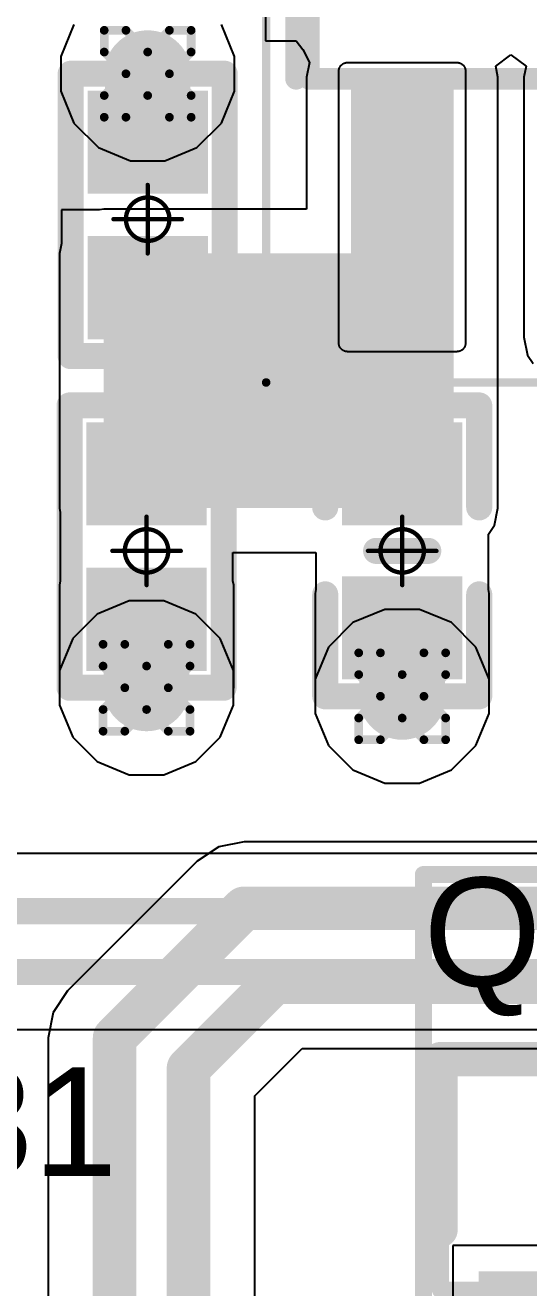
# Model space of a CAD drawing. Header units: inches. Extents: x -13 to 356, y -4 to 120.
# Drawn here: x 3.48 to 6.42, y 14.49 to 21.87 of the extents above; entities that cross this region are included whole.
import ezdxf

# ---------------------------------------------------------------- set-up
doc = ezdxf.new("R2010")
doc.units = ezdxf.units.IN
for name, color, linetype in [('Bottom Layer', 5, 'Continuous'), ('Drill Drawing', 1, 'Continuous'), ('GND', 16, 'Continuous'), ('Mechanical 13', 56, 'Continuous'), ('Mechanical 15', 56, 'Continuous'), ('POWER', 76, 'Continuous'), ('Top Layer', 1, 'Continuous'), ('Top Overlay', 2, 'Continuous'), ('Top Paste', 8, 'Continuous'), ('Top Solder', 216, 'Continuous'), ('Via Holes', 16, 'Continuous')]:
    doc.layers.add(name, color=color, linetype=linetype)
doc.styles.add('Arial', font='', dxfattribs={"height": 0.2})
doc.styles.get('Arial').set_extended_font_data('Arial')

# ---------------------------------------------------------------- blocks, each defined once
blk = doc.blocks.new('SOT23_3L_21')
at = {"layer": 'Top Layer'}
for points in [[(0.2249995499999999, 0.6249962099999999), (-0.2249995500000001, 0.6249962099999999), (-0.2249995499999999, 1.62499675), (0.2249995500000001, 1.62499675)], [(-0.7250010899999999, -1.64300027), (-1.17500019, -1.64300027), (-1.17500019, -0.64299973), (-0.7250010899999999, -0.64299973)], [(1.17500019, -1.64300027), (0.7250010899999999, -1.64300027), (0.7250010899999999, -0.64299973), (1.17500019, -0.64299973)]]:
    blk.add_hatch(color=1, dxfattribs=at).paths.add_polyline_path(points)
at = {"layer": 'Top Paste'}
for points in [[(0.2249995499999999, 0.6249962099999999), (-0.2249995500000001, 0.6249962099999999), (-0.2249995499999999, 1.62499675), (0.2249995500000001, 1.62499675)], [(-0.7250010899999999, -1.64300027), (-1.17500019, -1.64300027), (-1.17500019, -0.64299973), (-0.7250010899999999, -0.64299973)], [(1.17500019, -1.64300027), (0.7250010899999999, -1.64300027), (0.7250010899999999, -0.64299973), (1.17500019, -0.64299973)]]:
    blk.add_hatch(color=8, dxfattribs=at).paths.add_polyline_path(points)
at = {"layer": 'Top Solder'}
for points in [[(0.3265995499999999, 0.5233962099999999), (-0.3265995500000001, 0.52339621), (-0.3265995499999999, 1.72659675), (0.3265995500000001, 1.72659675)], [(-0.62340109, -1.74460027), (-1.27660019, -1.74460027), (-1.27660019, -0.5413997299999999), (-0.6234010899999999, -0.5413997300000001)], [(1.27660019, -1.74460027), (0.6234010899999999, -1.74460027), (0.62340109, -0.5413997299999999), (1.27660019, -0.5413997300000001)]]:
    blk.add_hatch(color=216, dxfattribs=at).paths.add_polyline_path(points)
at = {"layer": 'Mechanical 13', "const_width": 0.0999998}
for points in [[(-1.49999954, 0.65000124), (1.49999954, 0.65000124)], [(-1.49999954, -0.65000124), (-1.49999954, 0.65000124)], [(1.49999954, -0.65000124), (1.49999954, 0.65000124)], [(-1.49999954, -0.65000124), (1.49999954, -0.65000124)]]:
    blk.add_lwpolyline(points, dxfattribs=at)
at = {"layer": 'Mechanical 13', "const_width": 0.0499999}
for points in [[(-1.52499822, 0.65000124, 1), (-1.47500086, 0.65000124, 1)], [(-1.52499822, 0.65000124, 1), (-1.47500086, 0.65000124, 1)], [(1.47500086, 0.65000124, 1), (1.52499822, 0.65000124, 1)], [(1.47500086, 0.65000124, 1), (1.52499822, 0.65000124, 1)], [(-1.52499822, -0.65000124, 1), (-1.47500086, -0.65000124, 1)], [(-1.52499822, -0.65000124, 1), (-1.47500086, -0.65000124, 1)], [(1.47500086, -0.65000124, 1), (1.52499822, -0.65000124, 1)], [(1.47500086, -0.65000124, 1), (1.52499822, -0.65000124, 1)]]:
    blk.add_lwpolyline(points, format="xyb", close=True, dxfattribs=at)
at = {"layer": 'Mechanical 15'}
for points, const_width in [([(-1.60000188, 1.778), (1.59999934, 1.778)], 0.0999998), ([(-1.60000188, -1.778), (-1.60000188, 1.778)], 0.0999998), ([(1.59999934, -1.778), (1.59999934, 1.778)], 0.0999998), ([(0, -0.499999), (0, 0.499999)], 0.0499999), ([(-0.499999, 0), (0.499999, 0)], 0.0499999), ([(-1.60000188, -1.778), (1.59999934, -1.778)], 0.0999998)]:
    blk.add_lwpolyline(points, dxfattribs=dict(at, const_width=const_width))
for points, const_width in [([(-1.62500056, 1.778, 1), (-1.5750032, 1.778, 1)], 0.0499999), ([(-1.62500056, 1.778, 1), (-1.5750032, 1.778, 1)], 0.0499999), ([(1.57500066, 1.778, 1), (1.62499802, 1.778, 1)], 0.0499999), ([(1.57500066, 1.778, 1), (1.62499802, 1.778, 1)], 0.0499999), ([(-0.01249934, 0.499999, 1), (0.01249934, 0.499999, 1)], 0.02499868), ([(0.3499993, 0, 1), (-0.3499993, 0, 1)], 0.0499999), ([(-0.5124983399999999, 0, 1), (-0.4874996599999999, 0, 1)], 0.02499868), ([(-0.36249864, 0, 1), (-0.33749996, 0, 1)], 0.02499868), ([(0.33749996, 0, 1), (0.36249864, 0, 1)], 0.02499868), ([(0.4874996599999999, 0, 1), (0.5124983399999999, 0, 1)], 0.02499868), ([(-0.01249934, -0.499999, 1), (0.01249934, -0.499999, 1)], 0.02499868), ([(-1.62500056, -1.778, 1), (-1.5750032, -1.778, 1)], 0.0499999), ([(-1.62500056, -1.778, 1), (-1.5750032, -1.778, 1)], 0.0499999), ([(1.57500066, -1.778, 1), (1.62499802, -1.778, 1)], 0.0499999), ([(1.57500066, -1.778, 1), (1.62499802, -1.778, 1)], 0.0499999)]:
    blk.add_lwpolyline(points, format="xyb", close=True, dxfattribs=dict(at, const_width=const_width))
at = {"layer": 'Top Overlay', "const_width": 0.1999996}
for points in [[(-1.49999954, -0.30000194), (-1.49999954, 0.6999985999999999)], [(-1.49999954, 0.6999985999999999), (-0.7000011399999999, 0.6999985999999999)], [(0.6999985999999999, 0.6999985999999999), (1.49999954, 0.6999985999999999)], [(1.49999954, -0.30000194), (1.49999954, 0.6999985999999999)]]:
    blk.add_lwpolyline(points, dxfattribs=at)
at = {"layer": 'Top Overlay'}
for points, const_width in [([(-1.54999944, 0.6999985999999999, 1), (-1.44999964, 0.6999985999999999, 1)], 0.0999998), ([(-1.54999944, 0.6999985999999999, 1), (-1.44999964, 0.6999985999999999, 1)], 0.0999998), ([(-0.75000104, 0.6999985999999999, 1), (-0.65000124, 0.6999985999999999, 1)], 0.0999998), ([(0.6499986999999999, 0.6999985999999999, 1), (0.7499985, 0.6999985999999999, 1)], 0.0999998), ([(1.44999964, 0.6999985999999999, 1), (1.54999944, 0.6999985999999999, 1)], 0.0999998), ([(1.44999964, 0.6999985999999999, 1), (1.54999944, 0.6999985999999999, 1)], 0.0999998), ([(-1.54999944, -0.30000194, 1), (-1.44999964, -0.30000194, 1)], 0.0999998), ([(1.44999964, -0.30000194, 1), (1.54999944, -0.30000194, 1)], 0.0999998), ([(-1.47500086, -1.524, 1), (-1.7250029, -1.524, 1)], 0.2499995), ([(-1.78750214, -1.524, 1), (-1.66250366, -1.524, 1)], 0.12499848), ([(-1.5375001, -1.524, 1), (-1.41250162, -1.524, 1)], 0.12499848)]:
    blk.add_lwpolyline(points, format="xyb", close=True, dxfattribs=dict(at, const_width=const_width))
blk = doc.blocks.new('R_0402_L_23')
at = {"layer": 'Top Layer'}
for points in [[(-0.6000800799999999, 0.24991822), (-0.20008088, 0.24991822), (-0.20008088, -0.25008078), (-0.6000800799999999, -0.25008078)], [(0.24991822, 0.24991822), (0.64991742, 0.24991822), (0.64991742, -0.25008078), (0.24991822, -0.25008078)]]:
    blk.add_hatch(color=1, dxfattribs=at).paths.add_polyline_path(points)
at = {"layer": 'Top Paste'}
for points in [[(-0.6000800799999999, 0.24991822), (-0.20008088, 0.24991822), (-0.20008088, -0.25008078), (-0.6000800799999999, -0.25008078)], [(0.24991822, 0.24991822), (0.64991742, 0.24991822), (0.64991742, -0.25008078), (0.24991822, -0.25008078)]]:
    blk.add_hatch(color=8, dxfattribs=at).paths.add_polyline_path(points)
at = {"layer": 'Top Solder'}
for points in [[(-0.7016800799999999, 0.35151822), (-0.09848088, 0.35151822), (-0.09848088, -0.35168078), (-0.7016800799999999, -0.35168078)], [(0.14831822, 0.35151822), (0.75151742, 0.35151822), (0.75151742, -0.35168078), (0.14831822, -0.35168078)]]:
    blk.add_hatch(color=216, dxfattribs=at).paths.add_polyline_path(points)
at = {"layer": 'Mechanical 15', "const_width": 0.0254}
for points in [[(0, 0.1999996), (0, -0.1999996)], [(-0.1999996, 0), (0.1999996, 0)]]:
    blk.add_lwpolyline(points, dxfattribs=at)
at = {"layer": 'Mechanical 15'}
for points, const_width in [([(-0.00635, 0.1999996, 1), (0.00635, 0.1999996, 1)], 0.0127), ([(0.127, 0, 1), (-0.127, 0, 1)], 0.0254), ([(-0.2063496, 0, 1), (-0.1936496, 0, 1)], 0.0127), ([(-0.13335, 0, 1), (-0.12065, 0, 1)], 0.0127), ([(0.12065, 0, 1), (0.13335, 0, 1)], 0.0127), ([(0.1936496, 0, 1), (0.2063496, 0, 1)], 0.0127), ([(-0.00635, -0.1999996, 1), (0.00635, -0.1999996, 1)], 0.0127)]:
    blk.add_lwpolyline(points, format="xyb", close=True, dxfattribs=dict(at, const_width=const_width))
at = {"layer": 'Top Overlay', "const_width": 0.1524}
for points in [[(-0.80008222, 0.44991782), (-0.80008222, -0.45008038)], [(-0.80008222, 0.44991782), (0.84991956, 0.44991782)], [(0.84991956, 0.44991782), (0.84991956, -0.45008038)], [(-0.80008222, -0.45008038), (0.84991956, -0.45008038)]]:
    blk.add_lwpolyline(points, dxfattribs=at)
at = {"layer": 'Top Overlay', "const_width": 0.0762}
for points in [[(-0.83818222, 0.44991782, 1), (-0.7619822199999999, 0.44991782, 1)], [(-0.83818222, 0.44991782, 1), (-0.7619822199999999, 0.44991782, 1)], [(0.81181956, 0.44991782, 1), (0.8880195599999998, 0.44991782, 1)], [(0.81181956, 0.44991782, 1), (0.8880195599999998, 0.44991782, 1)], [(-0.83818222, -0.45008038, 1), (-0.7619822199999999, -0.45008038, 1)], [(-0.83818222, -0.45008038, 1), (-0.7619822199999999, -0.45008038, 1)], [(0.81181956, -0.45008038, 1), (0.8880195599999998, -0.45008038, 1)], [(0.81181956, -0.45008038, 1), (0.8880195599999998, -0.45008038, 1)]]:
    blk.add_lwpolyline(points, format="xyb", close=True, dxfattribs=at)
blk = doc.blocks.new('R_0402_L_24')
at = {"layer": 'Top Layer'}
for points in [[(-0.6000800799999999, 0.24991822), (-0.20008088, 0.24991822), (-0.20008088, -0.25008078), (-0.6000800799999999, -0.25008078)], [(0.24991822, 0.24991822), (0.64991742, 0.24991822), (0.64991742, -0.25008078), (0.24991822, -0.25008078)]]:
    blk.add_hatch(color=1, dxfattribs=at).paths.add_polyline_path(points)
at = {"layer": 'Top Paste'}
for points in [[(-0.6000800799999999, 0.24991822), (-0.20008088, 0.24991822), (-0.20008088, -0.25008078), (-0.6000800799999999, -0.25008078)], [(0.24991822, 0.24991822), (0.64991742, 0.24991822), (0.64991742, -0.25008078), (0.24991822, -0.25008078)]]:
    blk.add_hatch(color=8, dxfattribs=at).paths.add_polyline_path(points)
at = {"layer": 'Top Solder'}
for points in [[(-0.7016800799999999, 0.35151822), (-0.09848088, 0.35151822), (-0.09848088, -0.35168078), (-0.7016800799999999, -0.35168078)], [(0.14831822, 0.35151822), (0.75151742, 0.35151822), (0.75151742, -0.35168078), (0.14831822, -0.35168078)]]:
    blk.add_hatch(color=216, dxfattribs=at).paths.add_polyline_path(points)
at = {"layer": 'Mechanical 15', "const_width": 0.0254}
for points in [[(0, 0.1999996), (0, -0.1999996)], [(-0.1999996, 0), (0.1999996, 0)]]:
    blk.add_lwpolyline(points, dxfattribs=at)
at = {"layer": 'Mechanical 15'}
for points, const_width in [([(-0.00635, 0.1999996, 1), (0.00635, 0.1999996, 1)], 0.0127), ([(0.127, 0, 1), (-0.127, 0, 1)], 0.0254), ([(-0.2063496, 0, 1), (-0.1936496, 0, 1)], 0.0127), ([(-0.13335, 0, 1), (-0.12065, 0, 1)], 0.0127), ([(0.12065, 0, 1), (0.13335, 0, 1)], 0.0127), ([(0.1936496, 0, 1), (0.2063496, 0, 1)], 0.0127), ([(-0.00635, -0.1999996, 1), (0.00635, -0.1999996, 1)], 0.0127)]:
    blk.add_lwpolyline(points, format="xyb", close=True, dxfattribs=dict(at, const_width=const_width))
at = {"layer": 'Top Overlay', "const_width": 0.1524}
for points in [[(-0.80008222, 0.44991782), (-0.80008222, -0.45008038)], [(-0.80008222, 0.44991782), (0.84991956, 0.44991782)], [(0.84991956, 0.44991782), (0.84991956, -0.45008038)], [(-0.80008222, -0.45008038), (0.84991956, -0.45008038)]]:
    blk.add_lwpolyline(points, dxfattribs=at)
at = {"layer": 'Top Overlay', "const_width": 0.0762}
for points in [[(-0.83818222, 0.44991782, 1), (-0.7619822199999999, 0.44991782, 1)], [(-0.83818222, 0.44991782, 1), (-0.7619822199999999, 0.44991782, 1)], [(0.81181956, 0.44991782, 1), (0.8880195599999998, 0.44991782, 1)], [(0.81181956, 0.44991782, 1), (0.8880195599999998, 0.44991782, 1)], [(-0.83818222, -0.45008038, 1), (-0.7619822199999999, -0.45008038, 1)], [(-0.83818222, -0.45008038, 1), (-0.7619822199999999, -0.45008038, 1)], [(0.81181956, -0.45008038, 1), (0.8880195599999998, -0.45008038, 1)], [(0.81181956, -0.45008038, 1), (0.8880195599999998, -0.45008038, 1)]]:
    blk.add_lwpolyline(points, format="xyb", close=True, dxfattribs=at)
blk = doc.blocks.new('VREG_LM5017MR_NOPB_28')
at = {"layer": 'Top Layer'}
h = blk.add_hatch(color=1, dxfattribs=at)
edge = h.paths.add_edge_path()
edge.add_arc((1.9400012, -1.62000184), 0.01500124, 90, 180)
edge.add_line((1.92499996, -1.62000184), (1.92499996, -2.18999816))
edge.add_arc((1.9400012, -2.18999816), 0.01500124, 180, 270)
edge.add_line((1.9400012, -2.2049994), (3.45999816, -2.2049994))
edge.add_arc((3.45999816, -2.18999816), 0.01500124, 270, 360)
edge.add_line((3.4749994, -2.18999816), (3.4749994, -1.62000184))
edge.add_arc((3.45999816, -1.62000184), 0.01500124, 0, 90)
edge.add_line((3.45999816, -1.6050006), (1.9400012, -1.6050006))
at = {"layer": 'Top Paste'}
h = blk.add_hatch(color=8, dxfattribs=at)
edge = h.paths.add_edge_path()
edge.add_arc((1.9400012, -1.62000184), 0.01500124, 90, 180)
edge.add_line((1.92499996, -1.62000184), (1.92499996, -2.18999816))
edge.add_arc((1.9400012, -2.18999816), 0.01500124, 180, 270)
edge.add_line((1.9400012, -2.2049994), (3.45999816, -2.2049994))
edge.add_arc((3.45999816, -2.18999816), 0.01500124, 270, 360)
edge.add_line((3.4749994, -2.18999816), (3.4749994, -1.62000184))
edge.add_arc((3.45999816, -1.62000184), 0.01500124, 0, 90)
edge.add_line((3.45999816, -1.6050006), (1.9400012, -1.6050006))
at = {"layer": 'Mechanical 13', "const_width": 0.127}
for points in [[(1.95000118, -2.45000018), (1.95000118, 2.45000018)], [(1.95000118, -2.45000018), (-1.95000118, -2.45000018)]]:
    blk.add_lwpolyline(points, dxfattribs=at)
at = {"layer": 'Mechanical 13', "const_width": 0.0635}
blk.add_lwpolyline([(1.91825118, -2.45000018, 1), (1.98175118, -2.45000018, 1)], format="xyb", close=True, dxfattribs=at)
blk.add_lwpolyline([(1.91825118, -2.45000018, 1), (1.98175118, -2.45000018, 1)], format="xyb", close=True, dxfattribs=at)
at = {"layer": 'Mechanical 15', "const_width": 0.0499999}
for points in [[(3.7249989, -2.69999968), (3.7249989, 2.69999968)], [(3.7249989, -2.69999968), (-3.7249989, -2.69999968)]]:
    blk.add_lwpolyline(points, dxfattribs=at)
at = {"layer": 'Mechanical 15', "const_width": 0.02499868}
blk.add_lwpolyline([(3.71249956, -2.69999968, 1), (3.737498239999999, -2.69999968, 1)], format="xyb", close=True, dxfattribs=at)
blk.add_lwpolyline([(3.71249956, -2.69999968, 1), (3.737498239999999, -2.69999968, 1)], format="xyb", close=True, dxfattribs=at)
at = {"layer": 'Top Overlay', "const_width": 0.127}
blk.add_lwpolyline([(1.95000118, -2.52499876), (-1.95000118, -2.52499876)], dxfattribs=at)
at = {"layer": 'Top Overlay', "const_width": 0.0635}
blk.add_lwpolyline([(1.91825118, -2.52499876, 1), (1.98175118, -2.52499876, 1)], format="xyb", close=True, dxfattribs=at)
at = {"layer": 'Top Solder'}
for p, q in [((1.86964574, -1.54964384), (1.87154312, -1.54784298)), ((1.87154312, -1.54784298), (1.87353448, -1.54614372)), ((1.87353448, -1.54614372), (1.87560966, -1.5445486)), ((1.87560966, -1.5445486), (1.87776866, -1.54306524)), ((1.87776866, -1.54306524), (1.87999878, -1.54169872)), ((1.87999878, -1.54169872), (1.88230002, -1.54044904)), ((1.88230002, -1.54044904), (1.88466222, -1.53932382)), ((1.88466222, -1.53932382), (1.88708284, -1.53832052)), ((1.88708284, -1.53832052), (1.88954918, -1.53744676)), ((1.88954918, -1.53744676), (1.8920587, -1.53670254)), ((1.8920587, -1.53670254), (1.89460378, -1.53609294)), ((1.89460378, -1.53609294), (1.89717934, -1.53561542)), ((1.89717934, -1.53561542), (1.89977268, -1.53527506)), ((1.89977268, -1.53527506), (1.9023838, -1.53506932)), ((1.9023838, -1.53506932), (1.905, -1.53500074)), ((1.905, -1.53500074), (3.49499936, -1.53500074)), ((3.49499936, -1.53500074), (3.49761556, -1.53506932)), ((3.49761556, -1.53506932), (3.500226679999999, -1.53527506)), ((3.500226679999999, -1.53527506), (3.50282256, -1.53561542)), ((3.50282256, -1.53561542), (3.50539558, -1.53609294)), ((3.50539558, -1.53609294), (3.50794066, -1.53670254)), ((3.50794066, -1.53670254), (3.510450179999999, -1.53744676)), ((3.510450179999999, -1.53744676), (3.51291906, -1.53832052)), ((3.51291906, -1.53832052), (3.51533714, -1.53932382)), ((3.51533714, -1.53932382), (3.51769934, -1.54044904)), ((3.51769934, -1.54044904), (3.52000058, -1.54169872)), ((3.52000058, -1.54169872), (3.5222307, -1.54306524)), ((3.5222307, -1.54306524), (3.5243897, -1.5445486)), ((3.5243897, -1.5445486), (3.52646488, -1.54614372)), ((3.52646488, -1.54614372), (3.52845624, -1.54784298)), ((3.52845624, -1.54784298), (3.530356159999999, -1.54964384)), ((1.8550001, -1.58500064), (1.85506868, -1.58238444)), ((1.8550001, -2.22499936), (1.8550001, -1.58500064)), ((1.85506868, -1.58238444), (1.85527442, -1.57977332)), ((1.85527442, -1.57977332), (1.85561478, -1.57717744)), ((1.85561478, -1.57717744), (1.8560923, -1.57460442)), ((1.8560923, -1.57460442), (1.85670444, -1.57205934)), ((1.85670444, -1.57205934), (1.85744612, -1.56954982)), ((1.85744612, -1.56954982), (1.85831988, -1.56708094)), ((1.85831988, -1.56708094), (1.85932318, -1.56466286)), ((1.85932318, -1.56466286), (1.86045094, -1.56230066)), ((1.86045094, -1.56230066), (1.86169808, -1.55999942)), ((1.86169808, -1.55999942), (1.86306714, -1.5577693)), ((1.86306714, -1.5577693), (1.86454796, -1.5556103)), ((1.86454796, -1.5556103), (1.86614308, -1.55353512)), ((1.86614308, -1.55353512), (1.86784234, -1.55154376)), ((1.86784234, -1.55154376), (1.86964574, -1.54964384)), ((3.530356159999999, -1.54964384), (3.53215702, -1.55154376)), ((3.53215702, -1.55154376), (3.53385628, -1.55353512)), ((3.53385628, -1.55353512), (3.5354514, -1.5556103)), ((3.5354514, -1.5556103), (3.53693476, -1.5577693)), ((3.53693476, -1.5577693), (3.538301279999999, -1.55999942)), ((3.538301279999999, -1.55999942), (3.53955096, -1.56230066)), ((3.53955096, -1.56230066), (3.54067618, -1.56466286)), ((3.54067618, -1.56466286), (3.54167948, -1.56708094)), ((3.54167948, -1.56708094), (3.54255324, -1.56954982)), ((3.54255324, -1.56954982), (3.54329746, -1.57205934)), ((3.54329746, -1.57205934), (3.54390706, -1.57460442)), ((3.54390706, -1.57460442), (3.54438458, -1.57717744)), ((3.54438458, -1.57717744), (3.54472494, -1.57977332)), ((3.54472494, -1.57977332), (3.54493068, -1.58238444)), ((3.54493068, -1.58238444), (3.54499926, -1.58500064)), ((3.54499926, -1.58500064), (3.54499926, -2.22499936)), ((1.85506868, -2.22761556), (1.8550001, -2.22499936)), ((1.85527442, -2.23022668), (1.85506868, -2.22761556)), ((1.85561478, -2.23282256), (1.85527442, -2.23022668)), ((1.8560923, -2.23539558), (1.85561478, -2.23282256)), ((1.85670444, -2.23794066), (1.8560923, -2.23539558)), ((1.85744612, -2.24045018), (1.85670444, -2.23794066)), ((1.85831988, -2.24291906), (1.85744612, -2.24045018)), ((1.85932318, -2.24533714), (1.85831988, -2.24291906)), ((1.86045094, -2.24769934), (1.85932318, -2.24533714)), ((1.86169808, -2.25000058), (1.86045094, -2.24769934)), ((1.86306714, -2.2522307), (1.86169808, -2.25000058)), ((1.86454796, -2.2543897), (1.86306714, -2.2522307)), ((1.86614308, -2.25646488), (1.86454796, -2.2543897)), ((1.86784234, -2.25845624), (1.86614308, -2.25646488)), ((1.86964574, -2.26035616), (1.86784234, -2.25845624)), ((1.87154312, -2.26215702), (1.86964574, -2.26035616)), ((1.87353448, -2.26385628), (1.87154312, -2.26215702)), ((1.87560966, -2.2654514), (1.87353448, -2.26385628)), ((1.87776866, -2.26693476), (1.87560966, -2.2654514)), ((1.87999878, -2.26830128), (1.87776866, -2.26693476)), ((1.88230002, -2.26955096), (1.87999878, -2.26830128)), ((1.88466222, -2.27067618), (1.88230002, -2.26955096)), ((1.88708284, -2.27167948), (1.88466222, -2.27067618)), ((1.88954918, -2.27255324), (1.88708284, -2.27167948)), ((1.8920587, -2.27329746), (1.88954918, -2.27255324)), ((1.89460378, -2.27390706), (1.8920587, -2.27329746)), ((1.89717934, -2.27438458), (1.89460378, -2.27390706)), ((1.89977268, -2.27472494), (1.89717934, -2.27438458)), ((1.9023838, -2.27493068), (1.89977268, -2.27472494)), ((1.905, -2.27499926), (1.9023838, -2.27493068)), ((3.49499936, -2.27499926), (1.905, -2.27499926)), ((3.49761556, -2.27493068), (3.49499936, -2.27499926)), ((3.500226679999999, -2.27472494), (3.49761556, -2.27493068)), ((3.50282256, -2.27438458), (3.500226679999999, -2.27472494)), ((3.50539558, -2.27390706), (3.50282256, -2.27438458)), ((3.50794066, -2.27329746), (3.50539558, -2.27390706)), ((3.510450179999999, -2.27255324), (3.50794066, -2.27329746)), ((3.51291906, -2.27167948), (3.510450179999999, -2.27255324)), ((3.51533714, -2.27067618), (3.51291906, -2.27167948)), ((3.51769934, -2.26955096), (3.51533714, -2.27067618)), ((3.52000058, -2.26830128), (3.51769934, -2.26955096)), ((3.5222307, -2.26693476), (3.52000058, -2.26830128)), ((3.5243897, -2.2654514), (3.5222307, -2.26693476)), ((3.52646488, -2.26385628), (3.5243897, -2.2654514)), ((3.52845624, -2.26215702), (3.52646488, -2.26385628)), ((3.530356159999999, -2.26035616), (3.52845624, -2.26215702)), ((3.53215702, -2.25845624), (3.530356159999999, -2.26035616)), ((3.53385628, -2.25646488), (3.53215702, -2.25845624)), ((3.5354514, -2.2543897), (3.53385628, -2.25646488)), ((3.53693476, -2.2522307), (3.5354514, -2.2543897)), ((3.538301279999999, -2.25000058), (3.53693476, -2.2522307)), ((3.53955096, -2.24769934), (3.538301279999999, -2.25000058)), ((3.54067618, -2.24533714), (3.53955096, -2.24769934)), ((3.54167948, -2.24291906), (3.54067618, -2.24533714)), ((3.54255324, -2.24045018), (3.54167948, -2.24291906)), ((3.54329746, -2.23794066), (3.54255324, -2.24045018)), ((3.54390706, -2.23539558), (3.54329746, -2.23794066)), ((3.54438458, -2.23282256), (3.54390706, -2.23539558)), ((3.54472494, -2.23022668), (3.54438458, -2.23282256)), ((3.54493068, -2.22761556), (3.54472494, -2.23022668)), ((3.54499926, -2.22499936), (3.54493068, -2.22761556))]:
    blk.add_line(p, q, dxfattribs=at)
blk = doc.blocks.new('C_0402_L_40')
at = {"layer": 'Top Layer'}
for points in [[(-0.6499986999999999, 0.2499995), (-0.2499995, 0.2499995), (-0.2499995, -0.2499995), (-0.6499986999999999, -0.2499995)], [(0.24991822, 0.24991822), (0.64991742, 0.24991822), (0.64991742, -0.25008078), (0.24991822, -0.25008078)]]:
    blk.add_hatch(color=1, dxfattribs=at).paths.add_polyline_path(points)
at = {"layer": 'Top Paste'}
for points in [[(-0.6499986999999999, 0.2499995), (-0.2499995, 0.2499995), (-0.2499995, -0.2499995), (-0.6499986999999999, -0.2499995)], [(0.24991822, 0.24991822), (0.64991742, 0.24991822), (0.64991742, -0.25008078), (0.24991822, -0.25008078)]]:
    blk.add_hatch(color=8, dxfattribs=at).paths.add_polyline_path(points)
at = {"layer": 'Top Solder'}
for points in [[(-0.7515987, 0.3515995), (-0.1483995, 0.3515995), (-0.1483995, -0.3515995), (-0.7515987, -0.3515995)], [(0.14831822, 0.35151822), (0.75151742, 0.35151822), (0.75151742, -0.35168078), (0.14831822, -0.35168078)]]:
    blk.add_hatch(color=216, dxfattribs=at).paths.add_polyline_path(points)
at = {"layer": 'Mechanical 15', "const_width": 0.0254}
for points in [[(0, -0.1999996), (0, 0.1999996)], [(0.1999996, 0), (-0.1999996, 0)]]:
    blk.add_lwpolyline(points, dxfattribs=at)
at = {"layer": 'Mechanical 15'}
for points, const_width in [([(-0.00635, 0.1999996, 1), (0.00635, 0.1999996, 1)], 0.0127), ([(0.127, 0, 1), (-0.127, 0, 1)], 0.0254), ([(-0.2063496, 0, 1), (-0.1936496, 0, 1)], 0.0127), ([(-0.13335, 0, 1), (-0.12065, 0, 1)], 0.0127), ([(0.12065, 0, 1), (0.13335, 0, 1)], 0.0127), ([(0.1936496, 0, 1), (0.2063496, 0, 1)], 0.0127), ([(-0.00635, -0.1999996, 1), (0.00635, -0.1999996, 1)], 0.0127)]:
    blk.add_lwpolyline(points, format="xyb", close=True, dxfattribs=dict(at, const_width=const_width))
at = {"layer": 'Top Overlay', "const_width": 0.1524}
for points in [[(-0.254, 0.44991782), (-0.84991956, 0.44991782)], [(-0.84991956, -0.44991782), (-0.84991956, 0.44991782)], [(0.84991956, 0.44991782), (0.254, 0.44991782)], [(0.84991956, -0.45008038), (0.84991956, 0.44991782)], [(0, -0.1524), (0, 0.1524)], [(-0.254, -0.44991782), (-0.84991956, -0.44991782)], [(-0.8497569999999999, -0.45008038), (-0.84991956, -0.44991782)], [(0.84991956, -0.44991782), (0.254, -0.44991782)]]:
    blk.add_lwpolyline(points, dxfattribs=at)
at = {"layer": 'Top Overlay', "const_width": 0.0762}
for points in [[(-0.8880195599999998, 0.44991782, 1), (-0.81181956, 0.44991782, 1)], [(-0.8880195599999998, 0.44991782, 1), (-0.81181956, 0.44991782, 1)], [(-0.2921, 0.44991782, 1), (-0.2159, 0.44991782, 1)], [(0.2159, 0.44991782, 1), (0.2921, 0.44991782, 1)], [(0.81181956, 0.44991782, 1), (0.8880195599999998, 0.44991782, 1)], [(0.81181956, 0.44991782, 1), (0.8880195599999998, 0.44991782, 1)], [(-0.0381, 0.1524, 1), (0.0381, 0.1524, 1)], [(-0.0381, -0.1524, 1), (0.0381, -0.1524, 1)], [(-0.8880195599999998, -0.44991782, 1), (-0.81181956, -0.44991782, 1)], [(-0.8880195599999998, -0.44991782, 1), (-0.81181956, -0.44991782, 1)], [(-0.8880195599999998, -0.44991782, 1), (-0.81181956, -0.44991782, 1)], [(-0.8878569999999999, -0.45008038, 1), (-0.8116569999999999, -0.45008038, 1)], [(-0.2921, -0.44991782, 1), (-0.2159, -0.44991782, 1)], [(0.2159, -0.44991782, 1), (0.2921, -0.44991782, 1)], [(0.81181956, -0.44991782, 1), (0.8880195599999998, -0.44991782, 1)], [(0.81181956, -0.45008038, 1), (0.8880195599999998, -0.45008038, 1)]]:
    blk.add_lwpolyline(points, format="xyb", close=True, dxfattribs=at)

msp = doc.modelspace()

# ---------------------------------------------------------------- hatches: boundary and pattern name
at = {"layer": 'Bottom Layer'}
h = msp.add_hatch(color=5, dxfattribs=at)
edge = h.paths.add_edge_path()
edge.add_arc((4.19232588, 21.58660148), 0.254, 0, 360)
h = msp.add_hatch(color=5, dxfattribs=at)
edge = h.paths.add_edge_path()
edge.add_arc((4.1857422, 17.99846032), 0.254, 0, 360)
h = msp.add_hatch(color=5, dxfattribs=at)
edge = h.paths.add_edge_path()
edge.add_arc((5.67937904, 17.94862298), 0.254, 0, 360)
at = {"layer": 'GND'}
h = msp.add_hatch(color=16, dxfattribs=at)
edge = h.paths.add_edge_path()
edge.add_arc((4.19232588, 21.58660148), 0.254, 0, 360)
h = msp.add_hatch(color=16, dxfattribs=at)
edge = h.paths.add_edge_path()
edge.add_arc((4.1857422, 17.99846032), 0.254, 0, 360)
h = msp.add_hatch(color=16, dxfattribs=at)
edge = h.paths.add_edge_path()
edge.add_arc((5.67937904, 17.94862298), 0.254, 0, 360)
at = {"layer": 'POWER'}
h = msp.add_hatch(color=76, dxfattribs=at)
edge = h.paths.add_edge_path()
edge.add_arc((4.19232588, 21.58660148), 0.254, 0, 360)
h = msp.add_hatch(color=76, dxfattribs=at)
edge = h.paths.add_edge_path()
edge.add_arc((4.1857422, 17.99846032), 0.254, 0, 360)
h = msp.add_hatch(color=76, dxfattribs=at)
edge = h.paths.add_edge_path()
edge.add_arc((5.67937904, 17.94862298), 0.254, 0, 360)
at = {"layer": 'Top Layer'}
h = msp.add_hatch(color=1, dxfattribs=at)
edge = h.paths.add_edge_path()
edge.add_arc((4.19232588, 21.58660148), 0.254, 0, 360)
for points in [[(3.94232638, 20.98668142), (4.44232538, 20.98668142), (4.44232538, 21.58659894), (3.94232638, 21.58659894)], [(5.42946082, 19.19854174), (5.929459819999999, 19.19854174), (5.929459819999999, 20.7576801), (5.42946082, 20.7576801)], [(3.9357427, 19.04837948), (5.97945718, 19.04837948), (5.97945718, 20.53668232), (3.9357427, 20.53668232)], [(4.435741699999999, 18.59838038), (3.9357427, 18.59838038), (3.9357427, 17.99846286), (4.435741699999999, 17.99846286)], [(5.92937854, 18.54854304), (5.42937954, 18.54854304), (5.42937954, 17.94862552), (5.92937854, 17.94862552)]]:
    msp.add_hatch(color=1, dxfattribs=at).paths.add_polyline_path(points)
h = msp.add_hatch(color=1, dxfattribs=at)
edge = h.paths.add_edge_path()
edge.add_arc((4.1857422, 17.99846032), 0.254, 0, 360)
h = msp.add_hatch(color=1, dxfattribs=at)
edge = h.paths.add_edge_path()
edge.add_arc((5.67937904, 17.94862298), 0.254, 0, 360)
at = {"layer": 'Via Holes'}
h = msp.add_hatch(color=7, dxfattribs=at)
edge = h.paths.add_edge_path()
edge.add_arc((4.19232588, 21.58660148), 0.127, 0, 360)
h = msp.add_hatch(color=7, dxfattribs=at)
edge = h.paths.add_edge_path()
edge.add_arc((4.1857422, 17.99846032), 0.127, 0, 360)
h = msp.add_hatch(color=7, dxfattribs=at)
edge = h.paths.add_edge_path()
edge.add_arc((5.67937904, 17.94862298), 0.127, 0, 360)

# ---------------------------------------------------------------- linework, layer by layer
at = {"layer": 'Bottom Layer'}
for p, q in [((4.08469592, 18.50646032), (3.89798306, 18.4291224)), ((4.28678848, 18.50646032), (4.08469592, 18.50646032)), ((4.473501339999999, 18.4291224), (4.28678848, 18.50646032)), ((5.578332759999999, 18.45662298), (5.391619899999999, 18.37928506)), ((5.78042532, 18.45662298), (5.578332759999999, 18.45662298)), ((5.967138179999999, 18.37928506), (5.78042532, 18.45662298)), ((3.89798306, 18.4291224), (3.75508012, 18.28621946)), ((4.616404279999999, 18.28621946), (4.473501339999999, 18.4291224)), ((5.391619899999999, 18.37928506), (5.248716959999999, 18.23638212)), ((6.11004112, 18.23638212), (5.967138179999999, 18.37928506)), ((3.75508012, 18.28621946), (3.6777422, 18.0995066)), ((4.6937422, 18.0995066), (4.616404279999999, 18.28621946)), ((5.248716959999999, 18.23638212), (5.17137904, 18.04966926)), ((6.18737904, 18.04966926), (6.11004112, 18.23638212)), ((3.6777422, 18.0995066), (3.6777422, 17.89741404)), ((4.6937422, 17.89741404), (4.6937422, 18.0995066)), ((5.17137904, 18.04966926), (5.17137904, 17.8475767)), ((6.18737904, 17.8475767), (6.18737904, 18.04966926)), ((3.6777422, 17.89741404), (3.75508012, 17.71070118)), ((4.616404279999999, 17.71070118), (4.6937422, 17.89741404)), ((5.17137904, 17.8475767), (5.248716959999999, 17.66086384)), ((6.11004112, 17.66086384), (6.18737904, 17.8475767)), ((3.75508012, 17.71070118), (3.89798306, 17.56779824)), ((4.473501339999999, 17.56779824), (4.616404279999999, 17.71070118)), ((5.248716959999999, 17.66086384), (5.391619899999999, 17.5179609)), ((5.967138179999999, 17.5179609), (6.11004112, 17.66086384)), ((3.89798306, 17.56779824), (4.08469592, 17.49046032)), ((4.28678848, 17.49046032), (4.473501339999999, 17.56779824)), ((4.08469592, 17.49046032), (4.28678848, 17.49046032)), ((5.391619899999999, 17.5179609), (5.578332759999999, 17.44062298)), ((5.78042532, 17.44062298), (5.967138179999999, 17.5179609)), ((5.578332759999999, 17.44062298), (5.78042532, 17.44062298)), ((4.60712312, 17.06879746), (4.481095939999999, 16.98458884)), ((4.7557817, 17.09836814), (4.60712312, 17.06879746)), ((6.84048416, 17.09836814), (4.7557817, 17.09836814)), ((4.481095939999999, 16.98458884), (3.72403116, 16.22752406)), ((3.72403116, 16.22752406), (3.63982254, 16.10149688)), ((3.63982254, 16.10149688), (3.61025186, 15.9528383)), ((3.61025186, 15.9528383), (3.61025186, 8.773848339999999)), ((4.818981979999999, 15.6130752), (5.0955448, 15.88963802)), ((5.0955448, 15.88963802), (10.10591578, 15.88963802)), ((4.818981979999999, 9.152232139999999), (4.818981979999999, 15.6130752))]:
    msp.add_line(p, q, dxfattribs=at)
at = {"layer": 'Bottom Layer', "const_width": 0.254}
for points in [[(3.99871692, 15.9528383), (4.7557817, 16.70990308)], [(4.7557817, 16.70990308), (10.38073108, 16.70990308)], [(4.43051692, 15.77398166), (4.93463834, 16.27810308)], [(4.93463834, 16.27810308), (10.38073108, 16.27810308)], [(3.99871692, 8.773848339999999), (3.99871692, 15.9528383)], [(4.43051692, 8.95270498), (4.43051692, 15.77398166)]]:
    msp.add_lwpolyline(points, dxfattribs=at)
at = {"layer": 'Bottom Layer', "const_width": 0.127}
for points in [[(4.6922817, 16.70990308, 1), (4.819281699999999, 16.70990308, 1)], [(4.6922817, 16.70990308, 1), (4.819281699999999, 16.70990308, 1)], [(4.87113834, 16.27810308, 1), (4.99813834, 16.27810308, 1)], [(4.87113834, 16.27810308, 1), (4.99813834, 16.27810308, 1)], [(3.93521692, 15.9528383, 1), (4.06221692, 15.9528383, 1)], [(3.93521692, 15.9528383, 1), (4.06221692, 15.9528383, 1)], [(4.367016919999999, 15.77398166, 1), (4.49401692, 15.77398166, 1)], [(4.367016919999999, 15.77398166, 1), (4.49401692, 15.77398166, 1)]]:
    msp.add_lwpolyline(points, format="xyb", close=True, dxfattribs=at)
at = {"layer": 'Drill Drawing', "const_width": 0.0508}
for points in [[(3.93832588, 21.71360148), (3.93832588, 21.84060148)], [(3.93832588, 21.84060148), (4.06532588, 21.84060148)], [(4.06532588, 21.84060148), (4.19232588, 21.71360148)], [(4.19232588, 21.71360148), (4.319325879999999, 21.84060148)], [(4.319325879999999, 21.84060148), (4.44632588, 21.84060148)], [(4.44632588, 21.71360148), (4.44632588, 21.84060148)], [(3.93832588, 21.71360148), (4.06532588, 21.58660148)], [(4.319325879999999, 21.58660148), (4.44632588, 21.71360148)], [(3.93832588, 21.45960148), (4.06532588, 21.58660148)], [(4.319325879999999, 21.58660148), (4.44632588, 21.45960148)], [(3.93832588, 21.33260148), (3.93832588, 21.45960148)], [(4.06532588, 21.33260148), (4.19232588, 21.45960148)], [(4.19232588, 21.45960148), (4.319325879999999, 21.33260148)], [(4.44632588, 21.33260148), (4.44632588, 21.45960148)], [(3.93832588, 21.33260148), (4.06532588, 21.33260148)], [(4.319325879999999, 21.33260148), (4.44632588, 21.33260148)], [(3.9317422, 18.12546032), (3.9317422, 18.25246032)], [(3.9317422, 18.25246032), (4.058742199999999, 18.25246032)], [(4.058742199999999, 18.25246032), (4.1857422, 18.12546032)], [(4.1857422, 18.12546032), (4.3127422, 18.25246032)], [(4.3127422, 18.25246032), (4.4397422, 18.25246032)], [(4.4397422, 18.12546032), (4.4397422, 18.25246032)], [(5.425379039999999, 18.07562298), (5.425379039999999, 18.20262298)], [(5.425379039999999, 18.20262298), (5.55237904, 18.20262298)], [(5.55237904, 18.20262298), (5.67937904, 18.07562298)], [(5.67937904, 18.07562298), (5.80637904, 18.20262298)], [(5.80637904, 18.20262298), (5.933379039999999, 18.20262298)], [(5.933379039999999, 18.07562298), (5.933379039999999, 18.20262298)], [(3.9317422, 18.12546032), (4.058742199999999, 17.99846032)], [(4.3127422, 17.99846032), (4.4397422, 18.12546032)], [(5.425379039999999, 18.07562298), (5.55237904, 17.94862298)], [(5.80637904, 17.94862298), (5.933379039999999, 18.07562298)], [(3.9317422, 17.87146032), (4.058742199999999, 17.99846032)], [(4.3127422, 17.99846032), (4.4397422, 17.87146032)], [(5.425379039999999, 17.82162298), (5.55237904, 17.94862298)], [(5.80637904, 17.94862298), (5.933379039999999, 17.82162298)], [(3.9317422, 17.74446032), (3.9317422, 17.87146032)], [(4.058742199999999, 17.74446032), (4.1857422, 17.87146032)], [(4.1857422, 17.87146032), (4.3127422, 17.74446032)], [(4.4397422, 17.74446032), (4.4397422, 17.87146032)], [(5.425379039999999, 17.69462298), (5.425379039999999, 17.82162298)], [(5.55237904, 17.69462298), (5.67937904, 17.82162298)], [(5.67937904, 17.82162298), (5.80637904, 17.69462298)], [(5.933379039999999, 17.69462298), (5.933379039999999, 17.82162298)], [(3.9317422, 17.74446032), (4.058742199999999, 17.74446032)], [(4.3127422, 17.74446032), (4.4397422, 17.74446032)], [(5.425379039999999, 17.69462298), (5.55237904, 17.69462298)], [(5.80637904, 17.69462298), (5.933379039999999, 17.69462298)]]:
    msp.add_lwpolyline(points, dxfattribs=at)
at = {"layer": 'Drill Drawing', "const_width": 0.0254}
for points in [[(3.92562588, 21.84060148, 1), (3.95102588, 21.84060148, 1)], [(3.92562588, 21.84060148, 1), (3.95102588, 21.84060148, 1)], [(4.05262588, 21.84060148, 1), (4.07802588, 21.84060148, 1)], [(4.05262588, 21.84060148, 1), (4.07802588, 21.84060148, 1)], [(4.306625879999999, 21.84060148, 1), (4.33202588, 21.84060148, 1)], [(4.306625879999999, 21.84060148, 1), (4.33202588, 21.84060148, 1)], [(4.433625879999999, 21.84060148, 1), (4.45902588, 21.84060148, 1)], [(4.433625879999999, 21.84060148, 1), (4.45902588, 21.84060148, 1)], [(3.92562588, 21.71360148, 1), (3.95102588, 21.71360148, 1)], [(3.92562588, 21.71360148, 1), (3.95102588, 21.71360148, 1)], [(4.17962588, 21.71360148, 1), (4.20502588, 21.71360148, 1)], [(4.17962588, 21.71360148, 1), (4.20502588, 21.71360148, 1)], [(4.433625879999999, 21.71360148, 1), (4.45902588, 21.71360148, 1)], [(4.433625879999999, 21.71360148, 1), (4.45902588, 21.71360148, 1)], [(4.05262588, 21.58660148, 1), (4.07802588, 21.58660148, 1)], [(4.05262588, 21.58660148, 1), (4.07802588, 21.58660148, 1)], [(4.306625879999999, 21.58660148, 1), (4.33202588, 21.58660148, 1)], [(4.306625879999999, 21.58660148, 1), (4.33202588, 21.58660148, 1)], [(3.92562588, 21.45960148, 1), (3.95102588, 21.45960148, 1)], [(3.92562588, 21.45960148, 1), (3.95102588, 21.45960148, 1)], [(4.17962588, 21.45960148, 1), (4.20502588, 21.45960148, 1)], [(4.17962588, 21.45960148, 1), (4.20502588, 21.45960148, 1)], [(4.433625879999999, 21.45960148, 1), (4.45902588, 21.45960148, 1)], [(4.433625879999999, 21.45960148, 1), (4.45902588, 21.45960148, 1)], [(3.92562588, 21.33260148, 1), (3.95102588, 21.33260148, 1)], [(3.92562588, 21.33260148, 1), (3.95102588, 21.33260148, 1)], [(4.05262588, 21.33260148, 1), (4.07802588, 21.33260148, 1)], [(4.05262588, 21.33260148, 1), (4.07802588, 21.33260148, 1)], [(4.306625879999999, 21.33260148, 1), (4.33202588, 21.33260148, 1)], [(4.306625879999999, 21.33260148, 1), (4.33202588, 21.33260148, 1)], [(4.433625879999999, 21.33260148, 1), (4.45902588, 21.33260148, 1)], [(4.433625879999999, 21.33260148, 1), (4.45902588, 21.33260148, 1)], [(3.9190422, 18.25246032, 1), (3.944442199999999, 18.25246032, 1)], [(3.9190422, 18.25246032, 1), (3.944442199999999, 18.25246032, 1)], [(4.0460422, 18.25246032, 1), (4.0714422, 18.25246032, 1)], [(4.0460422, 18.25246032, 1), (4.0714422, 18.25246032, 1)], [(4.3000422, 18.25246032, 1), (4.325442199999999, 18.25246032, 1)], [(4.3000422, 18.25246032, 1), (4.325442199999999, 18.25246032, 1)], [(4.4270422, 18.25246032, 1), (4.4524422, 18.25246032, 1)], [(4.4270422, 18.25246032, 1), (4.4524422, 18.25246032, 1)], [(5.41267904, 18.20262298, 1), (5.43807904, 18.20262298, 1)], [(5.41267904, 18.20262298, 1), (5.43807904, 18.20262298, 1)], [(5.539679039999999, 18.20262298, 1), (5.56507904, 18.20262298, 1)], [(5.539679039999999, 18.20262298, 1), (5.56507904, 18.20262298, 1)], [(5.79367904, 18.20262298, 1), (5.81907904, 18.20262298, 1)], [(5.79367904, 18.20262298, 1), (5.81907904, 18.20262298, 1)], [(5.92067904, 18.20262298, 1), (5.946079039999999, 18.20262298, 1)], [(5.92067904, 18.20262298, 1), (5.946079039999999, 18.20262298, 1)], [(3.9190422, 18.12546032, 1), (3.944442199999999, 18.12546032, 1)], [(3.9190422, 18.12546032, 1), (3.944442199999999, 18.12546032, 1)], [(4.173042199999999, 18.12546032, 1), (4.1984422, 18.12546032, 1)], [(4.173042199999999, 18.12546032, 1), (4.1984422, 18.12546032, 1)], [(4.4270422, 18.12546032, 1), (4.4524422, 18.12546032, 1)], [(4.4270422, 18.12546032, 1), (4.4524422, 18.12546032, 1)], [(5.41267904, 18.07562298, 1), (5.43807904, 18.07562298, 1)], [(5.41267904, 18.07562298, 1), (5.43807904, 18.07562298, 1)], [(5.66667904, 18.07562298, 1), (5.69207904, 18.07562298, 1)], [(5.66667904, 18.07562298, 1), (5.69207904, 18.07562298, 1)], [(5.92067904, 18.07562298, 1), (5.946079039999999, 18.07562298, 1)], [(5.92067904, 18.07562298, 1), (5.946079039999999, 18.07562298, 1)], [(4.0460422, 17.99846032, 1), (4.0714422, 17.99846032, 1)], [(4.0460422, 17.99846032, 1), (4.0714422, 17.99846032, 1)], [(4.3000422, 17.99846032, 1), (4.325442199999999, 17.99846032, 1)], [(4.3000422, 17.99846032, 1), (4.325442199999999, 17.99846032, 1)], [(5.539679039999999, 17.94862298, 1), (5.56507904, 17.94862298, 1)], [(5.539679039999999, 17.94862298, 1), (5.56507904, 17.94862298, 1)], [(5.79367904, 17.94862298, 1), (5.81907904, 17.94862298, 1)], [(5.79367904, 17.94862298, 1), (5.81907904, 17.94862298, 1)], [(3.9190422, 17.87146032, 1), (3.944442199999999, 17.87146032, 1)], [(3.9190422, 17.87146032, 1), (3.944442199999999, 17.87146032, 1)], [(4.173042199999999, 17.87146032, 1), (4.1984422, 17.87146032, 1)], [(4.173042199999999, 17.87146032, 1), (4.1984422, 17.87146032, 1)], [(4.4270422, 17.87146032, 1), (4.4524422, 17.87146032, 1)], [(4.4270422, 17.87146032, 1), (4.4524422, 17.87146032, 1)], [(5.41267904, 17.82162298, 1), (5.43807904, 17.82162298, 1)], [(5.41267904, 17.82162298, 1), (5.43807904, 17.82162298, 1)], [(5.66667904, 17.82162298, 1), (5.69207904, 17.82162298, 1)], [(5.66667904, 17.82162298, 1), (5.69207904, 17.82162298, 1)], [(5.92067904, 17.82162298, 1), (5.946079039999999, 17.82162298, 1)], [(5.92067904, 17.82162298, 1), (5.946079039999999, 17.82162298, 1)], [(3.9190422, 17.74446032, 1), (3.944442199999999, 17.74446032, 1)], [(3.9190422, 17.74446032, 1), (3.944442199999999, 17.74446032, 1)], [(4.0460422, 17.74446032, 1), (4.0714422, 17.74446032, 1)], [(4.0460422, 17.74446032, 1), (4.0714422, 17.74446032, 1)], [(4.3000422, 17.74446032, 1), (4.325442199999999, 17.74446032, 1)], [(4.3000422, 17.74446032, 1), (4.325442199999999, 17.74446032, 1)], [(4.4270422, 17.74446032, 1), (4.4524422, 17.74446032, 1)], [(4.4270422, 17.74446032, 1), (4.4524422, 17.74446032, 1)], [(5.41267904, 17.69462298, 1), (5.43807904, 17.69462298, 1)], [(5.41267904, 17.69462298, 1), (5.43807904, 17.69462298, 1)], [(5.539679039999999, 17.69462298, 1), (5.56507904, 17.69462298, 1)], [(5.539679039999999, 17.69462298, 1), (5.56507904, 17.69462298, 1)], [(5.79367904, 17.69462298, 1), (5.81907904, 17.69462298, 1)], [(5.79367904, 17.69462298, 1), (5.81907904, 17.69462298, 1)], [(5.92067904, 17.69462298, 1), (5.946079039999999, 17.69462298, 1)], [(5.92067904, 17.69462298, 1), (5.946079039999999, 17.69462298, 1)]]:
    msp.add_lwpolyline(points, format="xyb", close=True, dxfattribs=at)
at = {"layer": 'GND'}
for p, q in [((4.08469592, 18.50646032), (3.89798306, 18.4291224)), ((4.28678848, 18.50646032), (4.08469592, 18.50646032)), ((4.473501339999999, 18.4291224), (4.28678848, 18.50646032)), ((5.578332759999999, 18.45662298), (5.391619899999999, 18.37928506)), ((5.78042532, 18.45662298), (5.578332759999999, 18.45662298)), ((5.967138179999999, 18.37928506), (5.78042532, 18.45662298)), ((3.89798306, 18.4291224), (3.75508012, 18.28621946)), ((4.616404279999999, 18.28621946), (4.473501339999999, 18.4291224)), ((5.391619899999999, 18.37928506), (5.248716959999999, 18.23638212)), ((6.11004112, 18.23638212), (5.967138179999999, 18.37928506)), ((3.75508012, 18.28621946), (3.6777422, 18.0995066)), ((4.6937422, 18.0995066), (4.616404279999999, 18.28621946)), ((5.248716959999999, 18.23638212), (5.17137904, 18.04966926)), ((6.18737904, 18.04966926), (6.11004112, 18.23638212)), ((3.6777422, 18.0995066), (3.6777422, 17.89741404)), ((4.6937422, 17.89741404), (4.6937422, 18.0995066)), ((5.17137904, 18.04966926), (5.17137904, 17.8475767)), ((6.18737904, 17.8475767), (6.18737904, 18.04966926)), ((3.6777422, 17.89741404), (3.75508012, 17.71070118)), ((4.616404279999999, 17.71070118), (4.6937422, 17.89741404)), ((5.17137904, 17.8475767), (5.248716959999999, 17.66086384)), ((6.11004112, 17.66086384), (6.18737904, 17.8475767)), ((3.75508012, 17.71070118), (3.89798306, 17.56779824)), ((4.473501339999999, 17.56779824), (4.616404279999999, 17.71070118)), ((5.248716959999999, 17.66086384), (5.391619899999999, 17.5179609)), ((5.967138179999999, 17.5179609), (6.11004112, 17.66086384)), ((3.89798306, 17.56779824), (4.08469592, 17.49046032)), ((4.28678848, 17.49046032), (4.473501339999999, 17.56779824)), ((4.08469592, 17.49046032), (4.28678848, 17.49046032)), ((5.391619899999999, 17.5179609), (5.578332759999999, 17.44062298)), ((5.78042532, 17.44062298), (5.967138179999999, 17.5179609)), ((5.578332759999999, 17.44062298), (5.78042532, 17.44062298)), ((6.84584356, 17.02949604), (0.3099384199999999, 17.02949604)), ((0.4970119599999999, 16.00055728), (9.2413963, 16.00055728))]:
    msp.add_line(p, q, dxfattribs=at)
at = {"layer": 'GND', "const_width": 0.1524}
for points in [[(0.1704848, 16.69282666), (9.08360388, 16.69282666)], [(0.01767332, 16.33722666), (9.2413963, 16.33722666)]]:
    msp.add_lwpolyline(points, dxfattribs=at)
at = {"layer": 'POWER'}
for p, q in [((3.7616638, 21.87436062), (3.684325879999999, 21.68764776)), ((4.700325879999999, 21.68764776), (4.62298796, 21.87436062)), ((3.684325879999999, 21.68764776), (3.684325879999999, 21.4855552)), ((4.700325879999999, 21.4855552), (4.700325879999999, 21.68764776)), ((3.684325879999999, 21.4855552), (3.7616638, 21.29884234)), ((4.62298796, 21.29884234), (4.700325879999999, 21.4855552)), ((3.7616638, 21.29884234), (3.90456674, 21.1559394)), ((4.48008502, 21.1559394), (4.62298796, 21.29884234)), ((3.90456674, 21.1559394), (4.0912796, 21.07860148)), ((4.29337216, 21.07860148), (4.48008502, 21.1559394)), ((4.0912796, 21.07860148), (4.29337216, 21.07860148))]:
    msp.add_line(p, q, dxfattribs=at)
at = {"layer": 'Top Layer'}
for p, q in [((4.88046014, 25.23659926), (4.88046014, 21.77860262)), ((4.88046014, 21.77860262), (5.05918216, 21.77860262)), ((5.05918216, 21.77860262), (5.09840992, 21.72780008)), ((5.09840992, 21.72780008), (5.13690108, 21.65160008)), ((6.22597688, 21.63171696), (6.31446032, 21.69793222)), ((6.31446032, 21.69793222), (6.402943759999999, 21.63171696)), ((5.13690108, 21.65160008), (5.120190419999999, 21.56759974)), ((6.23873022, 21.56759974), (6.22597688, 21.63171696)), ((6.402943759999999, 21.63171696), (6.390190419999999, 21.56759974)), ((5.120190419999999, 21.56759974), (5.120190419999999, 20.79565818)), ((6.23873022, 20.04760278), (6.23873022, 21.56759974)), ((6.390190419999999, 21.56759974), (6.390190419999999, 20.04760278)), ((3.91072624, 20.79068232), (3.68832638, 20.79068232)), ((3.68832638, 20.79068232), (3.68832638, 20.59479752)), ((3.9357427, 20.79565818), (3.91072624, 20.79068232)), ((5.120190419999999, 20.79565818), (3.9357427, 20.79565818)), ((3.68832638, 20.59479752), (3.67676684, 20.53668232)), ((3.67676684, 20.53668232), (3.67676684, 19.04837948)), ((6.23843558, 20.04612196), (6.23873022, 20.04760278)), ((6.23843558, 19.04837948), (6.23843558, 20.04612196)), ((6.390190419999999, 20.04760278), (6.41106922, 19.94264236)), ((6.41106922, 19.94264236), (6.444043499999999, 19.8932927)), ((3.67676684, 19.04837948), (3.6817427, 19.02336302)), ((6.21872264, 18.94927376), (6.23843558, 19.04837948)), ((3.6817427, 19.02336302), (3.6817427, 18.62339684)), ((6.183459819999999, 18.89650018), (6.21872264, 18.94927376)), ((6.183459819999999, 18.79446076), (6.183459819999999, 18.89650018)), ((4.6897417, 18.62339684), (4.6897417, 18.78940362)), ((4.6897417, 18.78940362), (5.17537954, 18.78940362)), ((5.17537954, 18.78940362), (5.17537954, 18.5735595)), ((6.18337854, 18.5735595), (6.18337854, 18.79446076)), ((6.18337854, 18.79446076), (6.183459819999999, 18.79446076)), ((3.6817427, 18.62339684), (3.67676684, 18.59838038)), ((3.67676684, 18.59838038), (3.67676684, 17.99846032)), ((4.69471756, 18.59838038), (4.6897417, 18.62339684)), ((4.69471756, 17.99846032), (4.69471756, 18.59838038)), ((5.17537954, 18.5735595), (5.17040368, 18.54854304)), ((5.17040368, 18.54854304), (5.17040368, 17.94862298)), ((6.1883544, 18.54854304), (6.18337854, 18.5735595)), ((6.1883544, 17.94862298), (6.1883544, 18.54854304)), ((3.67676684, 17.99846032), (3.6777422, 17.99355558)), ((3.6777422, 17.99355558), (3.6777422, 17.89741404)), ((4.6937422, 17.99355558), (4.69471756, 17.99846032)), ((4.6937422, 17.89741404), (4.6937422, 17.99355558)), ((5.17040368, 17.94862298), (5.17137904, 17.94371824)), ((5.17137904, 17.94371824), (5.17137904, 17.8475767)), ((6.18737904, 17.94371824), (6.1883544, 17.94862298)), ((6.18737904, 17.8475767), (6.18737904, 17.94371824)), ((3.6777422, 17.89741404), (3.75508012, 17.71070118)), ((4.616404279999999, 17.71070118), (4.6937422, 17.89741404)), ((5.17137904, 17.8475767), (5.248716959999999, 17.66086384)), ((6.11004112, 17.66086384), (6.18737904, 17.8475767)), ((3.75508012, 17.71070118), (3.89798306, 17.56779824)), ((4.473501339999999, 17.56779824), (4.616404279999999, 17.71070118)), ((5.248716959999999, 17.66086384), (5.391619899999999, 17.5179609)), ((5.967138179999999, 17.5179609), (6.11004112, 17.66086384)), ((3.89798306, 17.56779824), (4.08469592, 17.49046032)), ((4.28678848, 17.49046032), (4.473501339999999, 17.56779824)), ((4.08469592, 17.49046032), (4.28678848, 17.49046032)), ((5.391619899999999, 17.5179609), (5.578332759999999, 17.44062298)), ((5.78042532, 17.44062298), (5.967138179999999, 17.5179609)), ((5.578332759999999, 17.44062298), (5.78042532, 17.44062298)), ((6.932442319999999, 14.73973176), (5.974445759999999, 14.73973176)), ((5.974445759999999, 14.73973176), (5.974445759999999, 14.01919218))]:
    msp.add_line(p, q, dxfattribs=at)

# ---------------------------------------------------------------- block references
for name, p, rotation in [('VREG_LM5017MR_NOPB_28', (7.58446032, 23.50760094), 270), ('R_0402_L_23', (4.1922446, 20.7367632), 90), ('R_0402_L_24', (4.185660919999999, 18.79846126), 90), ('C_0402_L_40', (5.67946032, 18.79846126), 270)]:
    msp.add_blockref(name, p, dxfattribs=dict(rotation=rotation))
msp.add_blockref('SOT23_3L_21', (7.40344468, 15.12873276))

# ---------------------------------------------------------------- texts
at = {"layer": 'Top Overlay', "style": 'Arial'}
for s, p in [('Q2', (5.803442799999999, 16.25373178)), ('C31', (2.388235, 15.14477032))]:
    msp.add_text(s, height=0.635, dxfattribs=at).set_placement(p)

doc.saveas('drawing.dxf')
